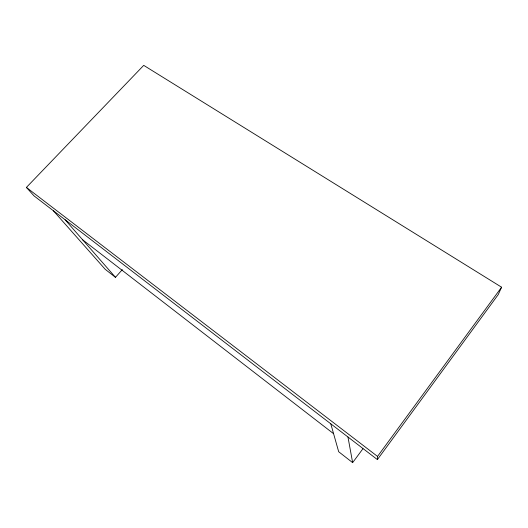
<?xml version="1.0" encoding="UTF-8"?>
<svg xmlns="http://www.w3.org/2000/svg" width="528" height="528" viewBox="0 0 528 528"><rect width="100%" height="100%" fill="white"/><g stroke="black" fill="none" stroke-linecap="round" stroke-linejoin="round"><path stroke-width="0.79" d="M377.388 459.598L377.533 456.416L501.6 287.212L143.722 65.366L26.4 187.42L34.049 195.901L377.388 459.598L498.234 294.604L501.6 287.212M330.792 423.812L338.679 451.73L352.638 462.634L362.927 448.741M53.302 210.685L105.211 269.313L115.467 277.332L122.318 269.636M26.4 187.42L377.533 456.416M82.592 239.745L333.59 433.699M65.116 219.767L115.467 277.332M347.965 436.999L352.638 462.634"/></g></svg>
